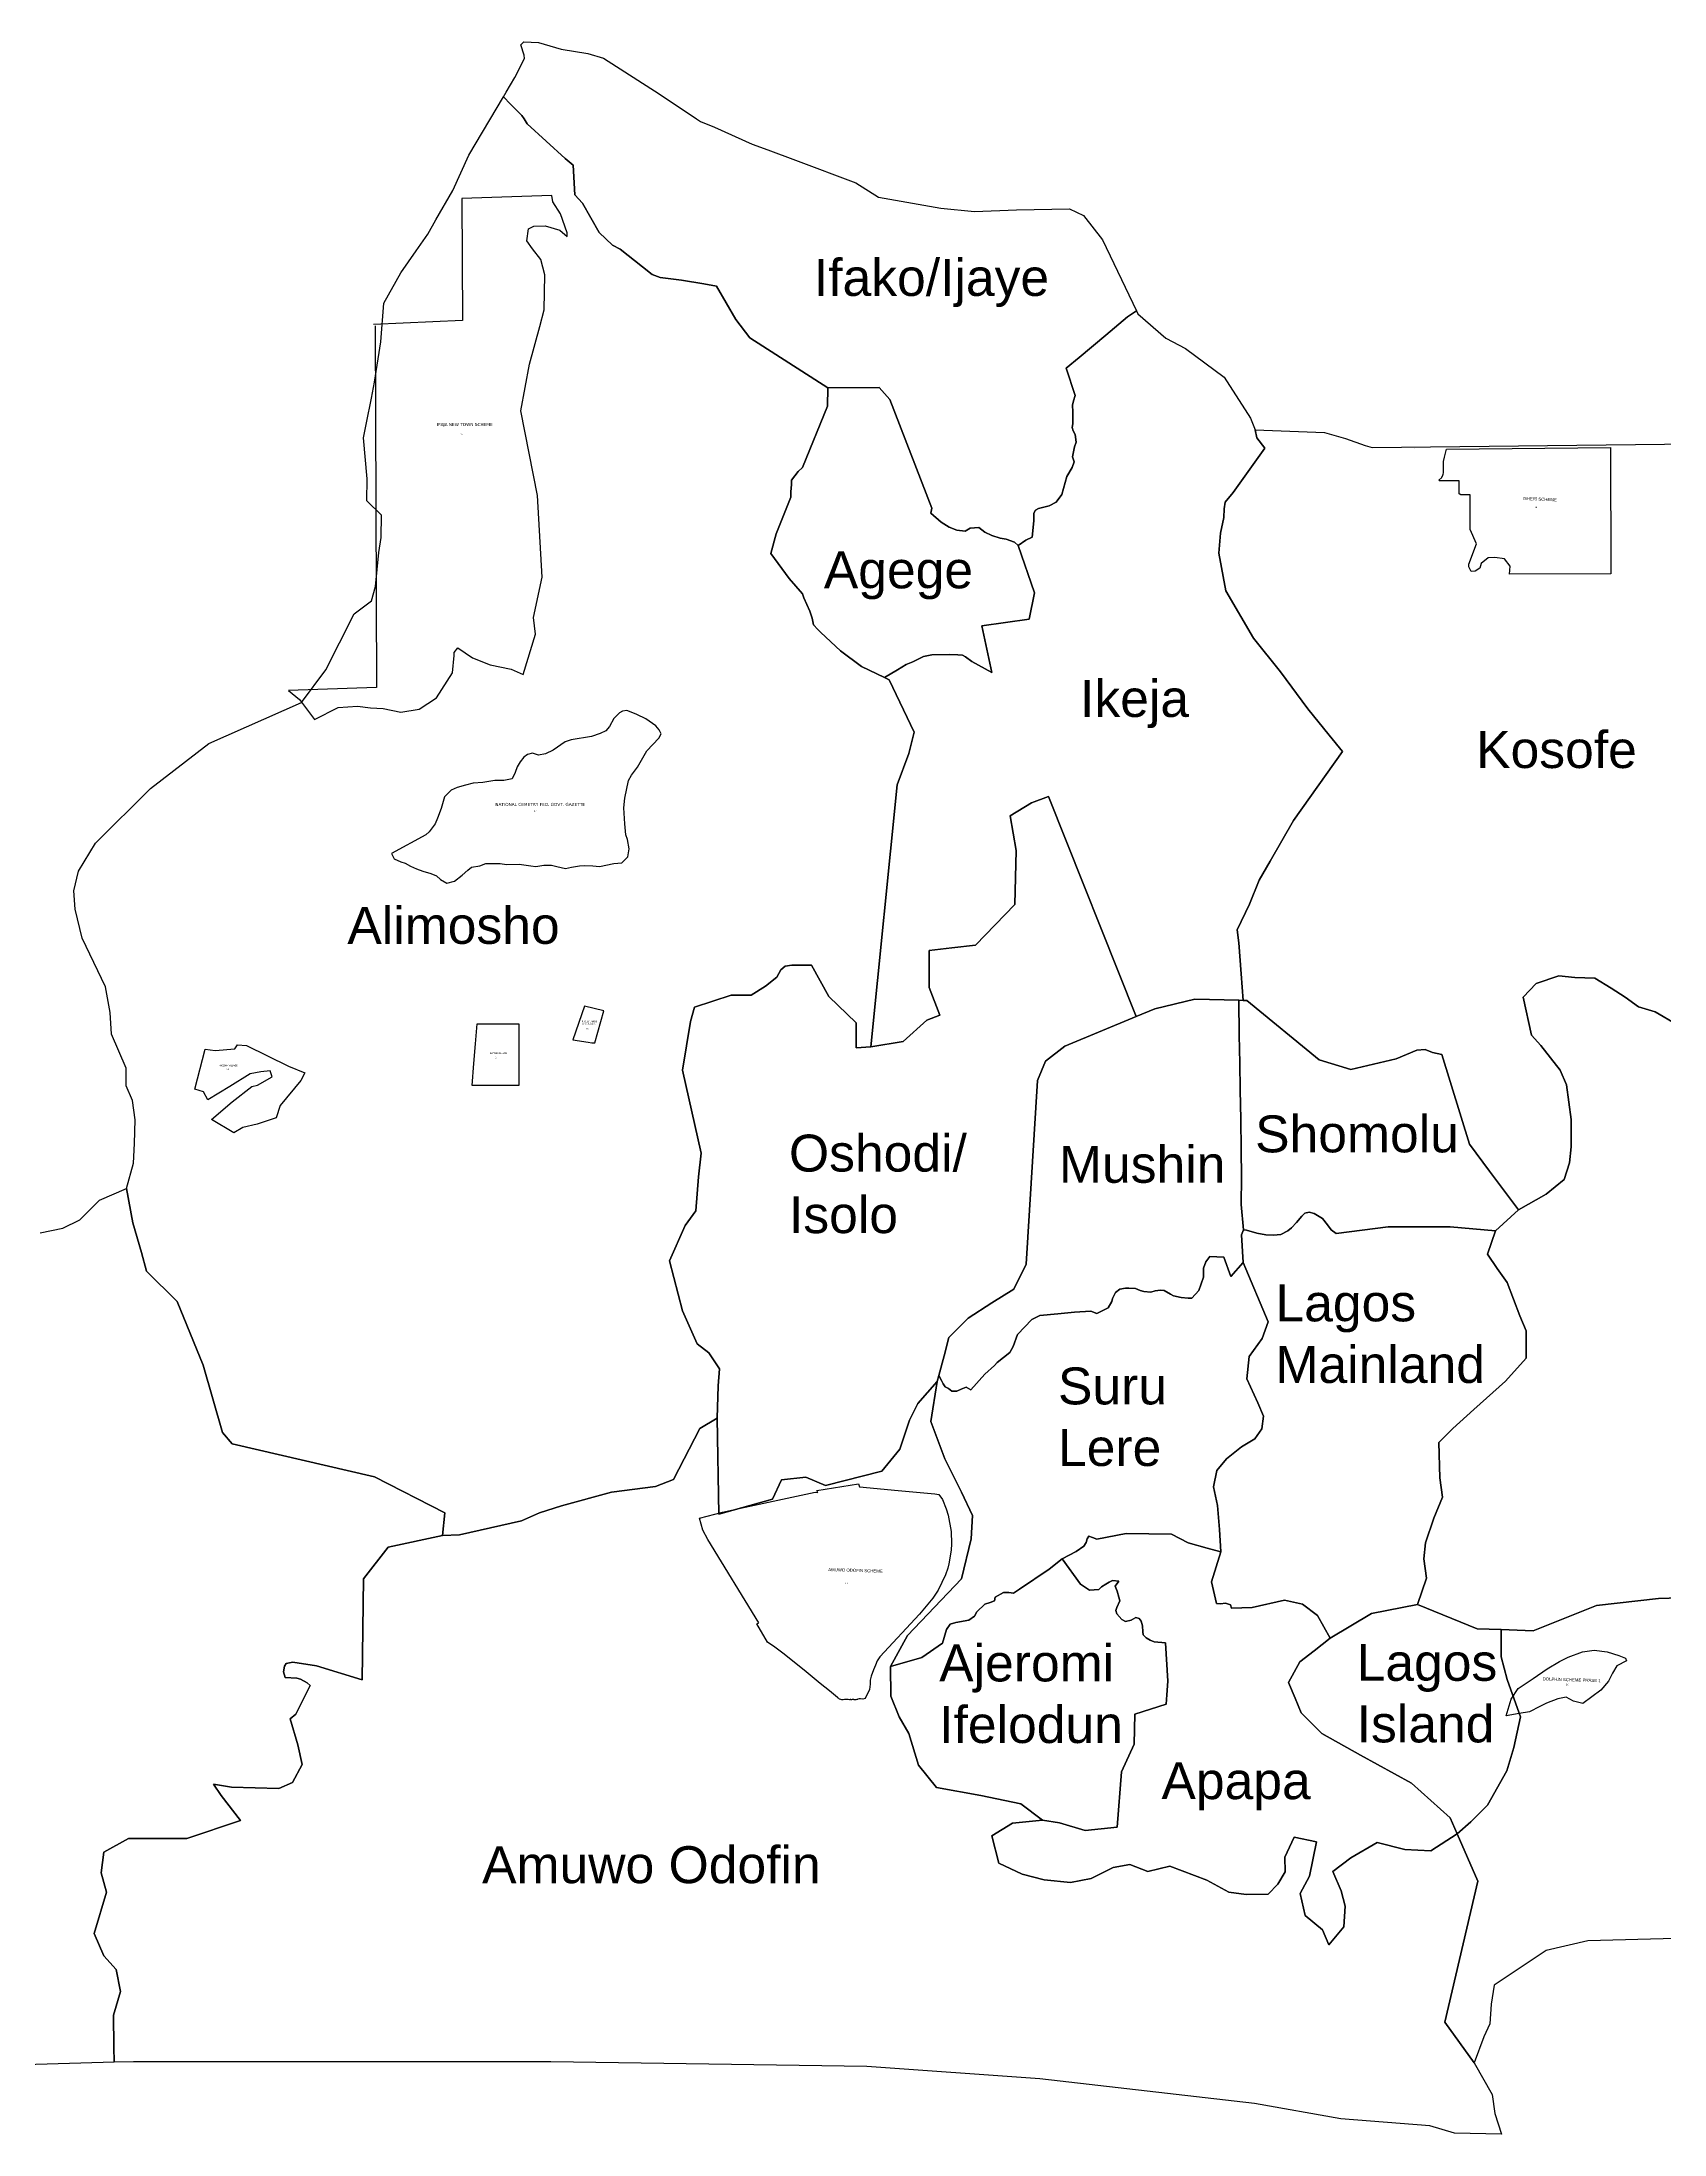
# Model space of a CAD drawing. Header units: metres. Extents: x 467589 to 649409, y 704371 to 740490.
# Drawn here: x 521554 to 547894, y 706503 to 740490 of the extents above; entities that cross this region are included whole.
import ezdxf

# ---------------------------------------------------------------- set-up
doc = ezdxf.new("R2010")
doc.units = ezdxf.units.M
doc.header["$MEASUREMENT"] = 0
for name, color, linetype in [('ACQ BOUNDARY', 1, 'Continuous'), ('ACQUISITION', 5, 'Continuous'), ('Bound', 1, 'Continuous'), ('C-ROAD-MARK', 212, 'Continuous'), ('GAZETTE', 98, 'Continuous'), ('LGA_INEC_Clip6', 7, 'Continuous'), ('main plan', 7, 'Continuous'), ('RECREATIONAL_HATCH', 7, 'Continuous'), ('REVOCATION', 80, 'Continuous'), ('VILLAGE EXCISION', 4, 'Continuous')]:
    doc.layers.add(name, color=color, linetype=linetype)

msp = doc.modelspace()

# ---------------------------------------------------------------- linework, layer by layer
at = {"layer": 'ACQ BOUNDARY', "color": 5}
for points in [[(526965, 735876), (526987, 730001), (525556, 729951), (525616, 729907), (525737, 729805), (525980, 729480), (526365, 729679), (526678, 729698), (526887, 729671), (527096, 729659), (527380, 729604), (527678, 729652), (527959, 729835), (528222, 730241), (528248, 730524), (528247, 730569), (528306, 730644), (528547, 730483), (528832, 730368), (529176, 730298), (529371, 730212), (529571, 730870), (529538, 731137), (529678, 731795), (529600, 733119), (529331, 734494), (529470, 735255), (529641, 735868), (529711, 736137), (529719, 736703), (529656, 736956), (529519, 737125), (529428, 737258), (529455, 737452), (529544, 737498), (529723, 737500), (529962, 737429), (530083, 737326), (530082, 737386), (529974, 737697), (529852, 737889), (529835, 737993), (528374, 737944), (528386, 735963), (526940, 735898)], [(531050, 729628), (530982, 729616), (530935, 729589), (530842, 729499), (530770, 729367), (530708, 729298), (530619, 729254), (530478, 729205), (530147, 729153), (530053, 729121), (529855, 728982), (529730, 728927), (529619, 728905), (529519, 728935), (529441, 728913), (529378, 728870), (529321, 728796), (529270, 728711), (529239, 728621), (529188, 728521), (529052, 728493), (528910, 728491), (528711, 728457), (528558, 728449), (528432, 728416), (528299, 728375), (528200, 728332), (528091, 728225), (528036, 728035), (527980, 727877), (527939, 727787), (527841, 727660), (527789, 727607), (527231, 727305), (527252, 727264), (527274, 727217), (527380, 727171), (527454, 727151), (527538, 727099), (527639, 727059), (527739, 727018), (527871, 726978), (527961, 726942), (528025, 726885), (528131, 726824), (528256, 726855), (528376, 726951), (528469, 727036), (528532, 727084), (528663, 727107), (528762, 727145), (528873, 727141), (528994, 727143), (529099, 727129), (529304, 727131), (529494, 727103), (529573, 727093), (529703, 727115), (529829, 727117), (529913, 727092), (530056, 727062), (530155, 727085), (530281, 727107), (530370, 727108), (530497, 727105), (530607, 727096), (530838, 727141), (530969, 727153), (531068, 727254), (531092, 727381), (531064, 727533), (531037, 727611), (531019, 727787), (531005, 728050), (531018, 728202), (531078, 728492), (531129, 728576), (531227, 728709), (531376, 728971), (531573, 729179), (531609, 729252), (531577, 729315), (531523, 729377), (531359, 729491), (531216, 729562), (531094, 729613), (531050, 729628)]]:
    msp.add_lwpolyline(points, dxfattribs=at)
at = {"layer": 'ACQUISITION', "color": 5}
msp.add_lwpolyline([(534643, 713562), (534584, 713561), (534565, 713560), (534558, 713560), (534543, 713560), (534528, 713563), (534507, 713571), (534486, 713583), (534482, 713586), (534474, 713594), (534341, 713702), (534191, 713825), (533932, 714042), (533584, 714314), (533454, 714415), (533336, 714496), (533163, 714795), (533193, 714809), (532364, 716165), (532287, 716315), (532231, 716510), (532607, 716608), (532897, 716670), (534109, 716933), (534153, 716925), (534135, 716961), (534812, 717068), (534830, 717019), (535459, 716958), (536051, 716903), (536119, 716893), (536178, 716810), (536237, 716660), (536267, 716557), (536320, 716294), (536322, 716091), (536317, 715991), (536279, 715768), (536262, 715698), (536223, 715586), (536105, 715340), (536022, 715211), (535805, 714952), (535157, 714258), (535115, 714189), (535089, 714120), (535056, 714048), (535019, 713940), (535005, 713876), (535001, 713810), (534994, 713728), (534921, 713582), (534882, 713571), (534843, 713575), (534825, 713572), (534803, 713571), (534798, 713566), (534784, 713561), (534771, 713558), (534765, 713560), (534753, 713559), (534747, 713558), (534740, 713560), (534735, 713563), (534725, 713564), (534714, 713564), (534708, 713561), (534702, 713559), (534696, 713560), (534690, 713563), (534685, 713563), (534681, 713562), (534677, 713561), (534673, 713560), (534669, 713557), (534643, 713562)], dxfattribs=at)
at = {"layer": 'ACQUISITION'}
msp.add_lwpolyline([(547280, 714193), (547124, 714113), (547055, 713993), (546992, 713864), (546866, 713714), (546572, 713496), (546422, 713538), (546304, 713601), (546168, 713576), (545985, 713506), (545873, 713449), (545709, 713362), (545539, 713335), (545326, 713299), (545412, 713570), (545522, 713742), (545768, 713907), (545993, 714059), (546197, 714179), (546336, 714252), (546566, 714337), (546758, 714364), (546971, 714340), (547159, 714277), (547268, 714235), (547280, 714193)], dxfattribs=at)
at = {"layer": 'ACQUISITION', "color": 5}
msp.add_polyline3d([(547024, 733902, 0), (547026, 731846, 0), (545385, 731843, 0), (545395, 731972, 0), (545299, 732091, 0), (545146, 732114, 0), (545036, 732109, 0), (544921, 732015, 0), (544899, 731943, 0), (544823, 731890, 0), (544763, 731884, 0), (544724, 731961, 0), (544721, 732006, 0), (544845, 732335, 0), (544745, 732567, 0), (544744, 733129, 0), (544591, 733129, 0), (544568, 733147, 0), (544568, 733360, 0), (544247, 733361, 0), (544235, 733370, 0), (544282, 733415, 0), (544286, 733422, 0), (544297, 733433, 0), (544307, 733468, 0), (544309, 733490, 0), (544310, 733540, 0), (544312, 733615, 0), (544313, 733673, 0), (544328, 733742, 0), (544359, 733876, 0), (547024, 733902, 0)], dxfattribs=at)
at = {"layer": 'Bound', "color": 5}
msp.add_lwpolyline([(534643, 713562), (534584, 713561), (534565, 713560), (534558, 713560), (534543, 713560), (534528, 713563), (534507, 713571), (534486, 713583), (534482, 713586), (534474, 713594), (534341, 713702), (534191, 713825), (533932, 714042), (533584, 714314), (533454, 714415), (533336, 714496), (533163, 714795), (533193, 714809), (532364, 716165), (532287, 716315), (532231, 716510), (532607, 716608), (532897, 716670), (534109, 716933), (534153, 716925), (534135, 716961), (534812, 717068), (534830, 717019), (535459, 716958), (536051, 716903), (536119, 716893), (536178, 716810), (536237, 716660), (536267, 716557), (536320, 716294), (536322, 716091), (536317, 715991), (536279, 715768), (536262, 715698), (536223, 715586), (536105, 715340), (536022, 715211), (535805, 714952), (535157, 714258), (535115, 714189), (535089, 714120), (535056, 714048), (535019, 713940), (535005, 713876), (535001, 713810), (534994, 713728), (534921, 713582), (534882, 713571), (534843, 713575), (534825, 713572), (534803, 713571), (534798, 713566), (534784, 713561), (534771, 713558), (534765, 713560), (534753, 713559), (534747, 713558), (534740, 713560), (534735, 713563), (534725, 713564), (534714, 713564), (534708, 713561), (534702, 713559), (534696, 713560), (534690, 713563), (534685, 713563), (534681, 713562), (534677, 713561), (534673, 713560), (534669, 713557), (534643, 713562)], dxfattribs=at)
at = {"layer": 'C-ROAD-MARK', "color": 7, "linetype": 'Continuous', "lineweight": -3}
msp.add_circle((543842, 733888), 0.015, dxfattribs=at)
at = {"layer": 'C-ROAD-MARK', "color": 212, "linetype": 'Continuous', "lineweight": -3}
msp.add_circle((543842, 733888), 0.015, dxfattribs=at)
at = {"layer": 'GAZETTE', "color": 1}
msp.add_lwpolyline([(525826, 723745), (525757, 723620), (525421, 723212), (525359, 723010), (525052, 722908), (524815, 722857), (524672, 722768), (524309, 722983), (524645, 723270), (524965, 723520), (525056, 723545), (525292, 723676), (525262, 723775), (525107, 723761), (524937, 723726), (524607, 723520), (524248, 723305), (524178, 723433), (524035, 723479), (524207, 724127), (524368, 724103), (524687, 724133), (524731, 724200), (524877, 724187), (525557, 723853), (525826, 723745)], dxfattribs=at)
at = {"layer": 'LGA_INEC_Clip6', "color": 1}
for points in [[(539327, 736119), (539180, 736024), (538827, 735724), (538398, 735362), (538185, 735191), (538333, 734745), (538305, 734657), (538286, 734589), (538291, 734480), (538293, 734361), (538294, 734287), (538283, 734225), (538297, 734171), (538332, 734114), (538348, 733989), (538322, 733910), (538290, 733750), (538312, 733666), (538283, 733577), (538194, 733430), (538114, 733137), (538020, 733014), (537910, 732954), (537735, 732909), (537688, 732881), (537662, 732833), (537658, 732775), (537659, 732711), (537633, 732444), (537530, 732393), (537408, 732310), (537345, 732363), (537211, 732410), (537113, 732429), (536979, 732469), (536866, 732524), (536767, 732599), (536627, 732590), (536544, 732540), (536411, 732559), (536284, 732606), (536157, 732688), (535987, 732832), (536005, 732915), (535322, 734679), (535148, 734877), (534313, 734868), (533047, 735683), (532823, 735982), (532505, 736522), (532303, 736559), (531939, 736621), (531594, 736660), (531464, 736710), (531306, 736836), (530944, 737121), (530820, 737185), (530601, 737392), (530330, 737868), (530209, 738005), (530179, 738484), (530052, 738594), (529434, 739157), (529383, 739241), (529347, 739295), (529165, 739480), (529047, 739594), (529094, 739672), (529234, 739912), (529389, 740221), (529384, 740275), (529330, 740441), (529377, 740490), (529616, 740477), (529984, 740372), (530416, 740299), (530672, 740223), (531574, 739647), (532182, 739241), (532250, 739196), (532474, 739104), (533084, 738826), (533341, 738735), (533790, 738566), (534767, 738199), (535138, 737966), (536152, 737790), (536695, 737735), (537380, 737762), (538240, 737775), (538465, 737667), (538774, 737273)], [(534313, 734868), (534307, 734572), (533906, 733574), (533835, 733512), (533725, 733371), (533726, 733301), (533714, 733182), (533712, 733092), (533474, 732500), (533389, 732179), (533688, 731774), (533902, 731524), (533923, 731456), (534024, 731241), (534061, 731129), (534084, 731018), (534155, 730942), (534201, 730898), (534521, 730599), (534863, 730342), (535234, 730166), (535311, 730129), (535717, 729274), (535632, 728932), (535440, 728420), (535013, 724166), (534777, 724148), (534777, 724553), (534329, 724981), (534051, 725493), (533731, 725493), (533621, 725473), (533554, 725418), (533488, 725299), (533303, 725151), (533069, 725002), (532748, 725002), (532150, 724810), (532086, 724575), (531958, 723784), (532257, 722439), (532214, 722054), (532171, 721499), (532000, 721264), (531744, 720687), (531958, 719875), (532193, 719341), (532385, 719192), (532556, 718935), (532534, 718658), (532518, 718136), (532235, 717966), (531809, 717136), (531517, 717024), (530800, 716934), (529992, 716710), (529634, 716598), (529342, 716464), (528333, 716239), (528059, 716228), (528098, 716598), (526954, 717181), (524645, 717719), (524488, 717899), (524174, 718997), (523748, 720029), (523255, 720522), (523169, 720824), (523031, 721307), (522929, 721866), (523040, 722275), (523058, 722596), (523068, 722981), (523024, 723293), (522925, 723533), (522925, 723819), (522684, 724369), (522664, 724725), (522585, 725140), (522209, 725930), (522093, 726403), (522071, 726701), (522150, 727017), (522427, 727472), (523316, 728361), (524265, 729092), (525770, 729758), (526163, 730288), (526386, 730729), (526626, 731200), (526904, 731410), (526969, 731640), (527027, 732194), (527062, 732436), (527066, 732800), (526830, 733032), (526834, 733391), (526777, 734055), (526825, 734302), (526905, 734701), (526956, 734959), (527055, 735619), (527106, 736245), (527380, 736737), (527630, 737096), (527819, 737367), (527953, 737600), (528225, 738076), (528487, 738650), (529047, 739594), (529165, 739480), (529347, 739295), (529383, 739241), (529434, 739157), (530052, 738594), (530179, 738484), (530209, 738005), (530330, 737868), (530601, 737392), (530820, 737185), (530944, 737121), (531306, 736836), (531464, 736710), (531594, 736660), (531939, 736621), (532303, 736559), (532505, 736522), (532823, 735982), (533047, 735683)], [(541254, 734185), (541279, 734057), (541410, 733888), (540894, 733170), (540764, 733011), (540749, 732903), (540743, 732766), (540691, 732507), (540664, 732183), (540778, 731571), (541224, 730801), (541662, 730258), (542108, 729655), (542454, 729226), (542669, 728960), (541876, 727842), (541496, 727180), (541317, 726870), (541159, 726482), (540962, 726067), (540990, 725856), (541027, 725353), (541061, 724919), (540988, 724921), (540273, 724939), (539622, 724782), (539319, 724656), (537900, 728232), (537620, 728130), (537273, 727918), (537373, 727352), (537351, 726476), (536711, 725814), (536326, 725771), (535963, 725728), (535963, 725130), (536134, 724682), (535920, 724596), (535536, 724254), (535013, 724166), (535440, 728420), (535632, 728932), (535717, 729274), (535311, 730129), (535234, 730166), (535447, 730288), (535586, 730376), (535693, 730417), (535866, 730503), (536006, 730534), (536291, 730539), (536424, 730533), (536500, 730529), (536552, 730501), (536652, 730422), (536978, 730244), (536817, 731005), (537586, 731111), (537672, 731539), (537408, 732310), (537530, 732393), (537633, 732444), (537659, 732711), (537658, 732775), (537662, 732833), (537688, 732881), (537735, 732909), (537910, 732954), (538020, 733014), (538114, 733137), (538194, 733430), (538283, 733577), (538312, 733666), (538290, 733750), (538322, 733910), (538348, 733989), (538332, 734114), (538297, 734171), (538283, 734225), (538294, 734287), (538293, 734361), (538291, 734480), (538286, 734589), (538305, 734657), (538333, 734745), (538185, 735191), (538398, 735362), (538827, 735724), (539180, 736024), (539327, 736119), (539350, 736071), (539802, 735679), (540124, 735509), (540752, 735041), (541177, 734378)], [(537408, 732310), (537672, 731539), (537586, 731111), (536817, 731005), (536978, 730244), (536652, 730422), (536552, 730501), (536500, 730529), (536424, 730533), (536291, 730539), (536006, 730534), (535866, 730503), (535693, 730417), (535586, 730376), (535447, 730288), (535234, 730166), (534863, 730342), (534521, 730599), (534201, 730898), (534155, 730942), (534084, 731018), (534061, 731129), (534024, 731241), (533923, 731456), (533902, 731524), (533688, 731774), (533389, 732179), (533474, 732500), (533712, 733092), (533714, 733182), (533726, 733301), (533725, 733371), (533835, 733512), (533906, 733574), (534307, 734572), (534313, 734868), (535148, 734877), (535322, 734679), (536005, 732915), (535987, 732832), (536157, 732688), (536284, 732606), (536411, 732559), (536544, 732540), (536627, 732590), (536767, 732599), (536866, 732524), (536979, 732469), (537113, 732429), (537211, 732410), (537345, 732363)], [(539319, 724656), (538165, 724177), (537851, 723930), (537717, 723616), (537537, 720634), (537335, 720230), (536977, 720006), (536596, 719760), (536282, 719446), (536202, 719148), (536117, 718827), (536091, 718728), (535777, 718369), (535643, 718100), (535486, 717629), (535194, 717271), (534275, 717041), (533959, 717175), (533562, 717129), (533414, 716820), (532548, 716576), (532518, 718136), (532534, 718658), (532556, 718935), (532385, 719192), (532193, 719341), (531958, 719875), (531744, 720687), (532000, 721264), (532171, 721499), (532214, 722054), (532257, 722439), (531958, 723784), (532086, 724575), (532150, 724810), (532748, 725002), (533069, 725002), (533303, 725151), (533488, 725299), (533554, 725418), (533621, 725473), (533731, 725493), (534051, 725493), (534329, 724981), (534777, 724553), (534777, 724148), (535013, 724166), (535536, 724254), (535920, 724596), (536134, 724682), (535963, 725130), (535963, 725728), (536326, 725771), (536711, 725814), (537351, 726476), (537373, 727352), (537273, 727918), (537620, 728130), (537900, 728232)], [(540988, 724921), (540996, 724352), (541003, 723901), (541011, 723466), (541019, 722983), (541028, 722495), (541034, 722048), (541028, 721602), (541065, 721192), (541031, 721109), (541057, 720662), (540856, 720432), (540746, 720751), (540517, 720757), (540453, 720671), (540416, 720570), (540416, 720426), (540340, 720208), (540227, 720080), (540168, 720082), (540053, 720095), (539926, 720120), (539877, 720148), (539774, 720205), (539718, 720214), (539630, 720203), (539557, 720182), (539445, 720193), (539387, 720206), (539308, 720237), (539204, 720247), (539148, 720246), (539055, 720228), (538986, 720176), (538936, 720078), (538925, 720029), (538865, 719923), (538681, 719832), (538583, 719872), (538322, 719854), (538049, 719828), (537757, 719801), (537629, 719736), (537392, 719491), (537322, 719295), (537268, 719199), (537064, 719040), (537021, 718991), (536863, 718850), (536635, 718596), (536560, 718637), (536480, 718602), (536411, 718572), (536331, 718574), (536274, 718614), (536220, 718640), (536186, 718693), (536159, 718745), (536117, 718827), (536202, 719148), (536282, 719446), (536596, 719760), (536977, 720006), (537335, 720230), (537537, 720634), (537717, 723616), (537851, 723930), (538165, 724177), (539319, 724656), (539622, 724782), (540273, 724939)], [(541061, 724919), (541118, 724917), (542291, 723952), (542806, 723795), (543544, 723969), (543876, 724111), (544011, 724120), (544134, 724072), (544286, 724042), (544735, 722585), (545060, 722147), (545529, 721515), (545153, 721179), (544421, 721239), (543412, 721239), (542570, 721134), (542488, 721194), (542426, 721273), (542345, 721378), (542214, 721456), (542130, 721478), (542058, 721461), (542009, 721415), (541927, 721311), (541845, 721226), (541785, 721179), (541668, 721117), (541550, 721107), (541428, 721113), (541283, 721141), (541115, 721188), (541065, 721192), (541028, 721602), (541034, 722048), (541028, 722495), (541019, 722983), (541011, 723466), (541003, 723901), (540996, 724352), (540988, 724921)], [(545153, 721179), (545024, 720795), (545185, 720565), (545347, 720335), (545553, 719793), (545652, 719553), (545651, 719106), (545317, 718735), (544804, 718272), (544461, 717963), (544236, 717736), (544253, 717165), (544297, 716852), (544153, 716511), (544017, 716107), (543990, 715847), (544034, 715535), (543891, 715109), (543143, 714961), (542471, 714558), (542263, 714927), (542023, 715113), (541727, 715178), (541203, 715058), (540869, 715047), (540852, 715100), (540773, 715131), (540688, 715120), (540623, 715121), (540546, 715474), (540695, 715962), (540675, 716325), (540640, 716716), (540577, 717020), (540631, 717282), (540788, 717473), (541032, 717666), (541247, 717800), (541361, 717961), (541387, 718165), (541296, 718381), (541116, 718770), (541154, 719134), (541367, 719427), (541464, 719697), (541057, 720662), (541031, 721109), (541065, 721192), (541115, 721188), (541283, 721141), (541428, 721113), (541550, 721107), (541668, 721117), (541785, 721179), (541845, 721226), (541927, 721311), (542009, 721415), (542058, 721461), (542130, 721478), (542214, 721456), (542345, 721378), (542426, 721273), (542488, 721194), (542570, 721134), (543412, 721239), (544421, 721239)], [(541057, 720662), (541464, 719697), (541367, 719427), (541154, 719134), (541116, 718770), (541296, 718381), (541387, 718165), (541361, 717961), (541247, 717800), (541032, 717666), (540788, 717473), (540631, 717282), (540577, 717020), (540640, 716716), (540675, 716325), (540695, 715962), (540472, 716023), (540166, 716110), (539894, 716250), (539159, 716259), (538683, 716167), (538611, 716196), (538555, 716218), (538524, 716174), (538509, 716112), (538470, 716055), (538347, 715965), (538118, 715848), (537910, 715681), (537427, 715358), (537332, 715291), (537252, 715301), (537167, 715300), (537034, 715225), (537023, 715164), (536951, 715138), (536866, 715112), (536734, 714989), (536699, 714915), (536602, 714853), (536396, 714813), (536300, 714787), (536240, 714701), (536176, 714480), (535843, 714246), (535335, 714098), (535609, 714603), (536483, 715522), (536640, 716172), (536663, 716553), (536483, 716934), (536214, 717473), (535990, 718078), (536091, 718728), (536117, 718827), (536159, 718745), (536186, 718693), (536220, 718640), (536274, 718614), (536331, 718574), (536411, 718572), (536480, 718602), (536560, 718637), (536635, 718596), (536863, 718850), (537021, 718991), (537064, 719040), (537268, 719199), (537322, 719295), (537392, 719491), (537629, 719736), (537757, 719801), (538049, 719828), (538322, 719854), (538583, 719872), (538681, 719832), (538865, 719923), (538925, 720029), (538936, 720078), (538986, 720176), (539055, 720228), (539148, 720246), (539204, 720247), (539308, 720237), (539387, 720206), (539445, 720193), (539557, 720182), (539630, 720203), (539718, 720214), (539774, 720205), (539877, 720148), (539926, 720120), (540053, 720095), (540168, 720082), (540227, 720080), (540340, 720208), (540416, 720426), (540416, 720570), (540453, 720671), (540517, 720757), (540746, 720751), (540856, 720432)], [(535335, 714098), (535340, 713616), (535474, 713280), (535631, 713011), (535788, 712495), (536080, 712136), (536797, 712002), (537448, 711867), (537802, 711601), (537313, 711553), (536977, 711351), (537089, 710903), (537470, 710724), (537829, 710634), (538255, 710589), (538591, 710656), (538950, 710836), (539219, 710881), (539510, 710769), (539867, 710856), (540467, 710627), (540828, 710433), (541107, 710398), (541465, 710403), (541622, 710565), (541738, 710766), (541734, 711005), (541889, 711326), (542248, 711251), (542137, 710692), (541982, 710411), (542067, 710054), (542349, 709820), (542448, 709580), (542694, 709872), (542717, 710208), (542649, 710455), (542515, 710769), (542806, 710993), (543232, 711239), (543681, 711127), (544107, 711105), (544535, 711379), (544869, 710612), (544331, 708325), (544807, 707662), (545100, 707150), (545145, 706837), (545252, 706503), (544492, 706518), (544091, 706638), (542642, 706752), (541245, 706999), (537756, 707400), (534950, 707600), (529817, 707680), (526409, 707680), (523041, 707680), (522729, 707671), (522725, 707921), (522717, 708438), (522829, 708818), (522761, 709177), (522560, 709401), (522403, 709760), (522605, 710432), (522515, 710746), (522560, 711082), (522963, 711307), (523300, 711307), (523905, 711307), (524779, 711598), (524466, 712002), (524340, 712188), (524635, 712138), (525402, 712118), (525624, 712217), (525779, 712507), (525710, 712826), (525585, 713251), (525676, 713325), (525911, 713793), (525861, 713832), (525751, 713892), (525696, 713908), (525504, 713919), (525475, 714014), (525491, 714107), (525521, 714148), (525627, 714170), (526013, 714109), (526753, 713885), (526775, 715522), (527179, 716038), (528059, 716228), (528333, 716239), (529342, 716464), (529634, 716598), (529992, 716710), (530800, 716934), (531517, 717024), (531809, 717136), (532235, 717966), (532518, 718136), (532548, 716576), (533414, 716820), (533562, 717129), (533959, 717175), (534275, 717041), (535194, 717271), (535486, 717629), (535643, 718100), (535777, 718369), (536091, 718728), (535990, 718078), (536214, 717473), (536483, 716934), (536663, 716553), (536640, 716172), (536483, 715522), (535609, 714603)], [(540695, 715962), (540546, 715474), (540623, 715121), (540688, 715120), (540773, 715131), (540852, 715100), (540869, 715047), (541203, 715058), (541727, 715178), (542023, 715113), (542263, 714927), (542471, 714558), (542209, 714356), (541977, 714177), (541797, 713840), (541902, 713584), (541999, 713347), (542335, 713011), (542965, 712662), (543793, 712203), (544421, 711643), (544535, 711379), (544107, 711105), (543681, 711127), (543232, 711239), (542806, 710993), (542515, 710769), (542649, 710455), (542717, 710208), (542694, 709872), (542448, 709580), (542349, 709820), (542067, 710054), (541982, 710411), (542137, 710692), (542248, 711251), (541889, 711326), (541734, 711005), (541738, 710766), (541622, 710565), (541465, 710403), (541107, 710398), (540828, 710433), (540467, 710627), (539867, 710856), (539510, 710769), (539219, 710881), (538950, 710836), (538591, 710656), (538255, 710589), (537829, 710634), (537470, 710724), (537089, 710903), (536977, 711351), (537313, 711553), (537802, 711601), (538075, 711560), (538495, 711438), (539011, 711490), (539081, 712391), (539291, 712838), (539300, 713326), (539806, 713490), (539817, 713640), (539833, 713861), (539798, 714483), (539612, 714498), (539549, 714527), (539481, 714566), (539433, 714613), (539427, 714663), (539423, 714760), (539404, 714837), (539368, 714877), (539318, 714896), (539241, 714853), (539149, 714831), (539088, 714863), (539009, 714957), (538993, 715009), (539005, 715059), (539056, 715168), (539038, 715225), (539014, 715322), (538980, 715402), (539039, 715488), (538936, 715497), (538885, 715467), (538829, 715435), (538760, 715391), (538715, 715350), (538562, 715339), (538416, 715436), (538118, 715848), (538347, 715965), (538470, 716055), (538509, 716112), (538524, 716174), (538555, 716218), (538611, 716196), (538683, 716167), (539159, 716259), (539894, 716250), (540166, 716110), (540472, 716023)], [(537802, 711601), (537448, 711867), (536797, 712002), (536080, 712136), (535788, 712495), (535631, 713011), (535474, 713280), (535340, 713616), (535335, 714098), (535843, 714246), (536176, 714480), (536240, 714701), (536300, 714787), (536396, 714813), (536602, 714853), (536699, 714915), (536734, 714989), (536866, 715112), (536951, 715138), (537023, 715164), (537034, 715225), (537167, 715300), (537252, 715301), (537332, 715291), (537427, 715358), (537910, 715681), (538118, 715848), (538416, 715436), (538562, 715339), (538715, 715350), (538760, 715391), (538829, 715435), (538885, 715467), (538936, 715497), (539039, 715488), (538980, 715402), (539014, 715322), (539038, 715225), (539056, 715168), (539005, 715059), (538993, 715009), (539009, 714957), (539088, 714863), (539149, 714831), (539241, 714853), (539318, 714896), (539368, 714877), (539404, 714837), (539423, 714760), (539427, 714663), (539433, 714613), (539481, 714566), (539549, 714527), (539612, 714498), (539798, 714483), (539833, 713861), (539817, 713640), (539806, 713490), (539300, 713326), (539291, 712838), (539081, 712391), (539011, 711490), (538495, 711438), (538075, 711560)], [(545245, 714699), (545245, 714256), (545347, 713890), (545488, 713493), (545564, 713280), (545452, 712786), (545340, 712405), (545026, 711845), (544757, 711576), (544535, 711379), (544421, 711643), (543793, 712203), (542965, 712662), (542335, 713011), (541999, 713347), (541902, 713584), (541797, 713840), (541977, 714177), (542209, 714356), (542471, 714558), (543143, 714961), (543891, 715109), (544859, 714714)]]:
    msp.add_lwpolyline(points, close=True, dxfattribs=at)
for points in [[(548099, 724530), (547748, 724731), (547478, 724816), (547263, 724974), (547031, 725117), (546768, 725280), (546444, 725293), (546183, 725316), (545814, 725195), (545604, 724970), (545741, 724353), (545893, 724186), (546208, 723788), (546306, 723548), (546386, 722987), (546386, 722540), (546358, 722280), (546268, 722011), (545979, 721774), (545529, 721515), (545060, 722147), (544735, 722585), (544286, 724042), (544134, 724072), (544011, 724120), (543876, 724111), (543544, 723969), (542806, 723795), (542291, 723952), (541118, 724917), (541061, 724919), (541027, 725353), (540990, 725856), (540962, 726067), (541159, 726482), (541317, 726870), (541496, 727180), (541876, 727842), (542669, 728960), (542454, 729226), (542108, 729655), (541662, 730258), (541224, 730801), (540778, 731571), (540664, 732183), (540691, 732507), (540743, 732766), (540749, 732903), (540764, 733011), (540894, 733170), (541410, 733888), (541279, 734057), (541254, 734185), (542379, 734146), (542721, 734044), (543037, 733932), (543153, 733901), (548374, 733959)], [(549519, 715256), (547802, 715206), (546793, 715089), (545768, 714680), (545245, 714699), (544859, 714714), (543891, 715109), (544034, 715535), (543990, 715847), (544017, 716107), (544153, 716511), (544297, 716852), (544253, 717165), (544236, 717736), (544461, 717963), (544804, 718272), (545317, 718735), (545651, 719106), (545652, 719553), (545553, 719793), (545347, 720335), (545185, 720565), (545024, 720795), (545153, 721179), (545529, 721515), (545979, 721774), (546268, 722011), (546358, 722280), (546386, 722540), (546386, 722987), (546306, 723548), (546208, 723788), (545893, 724186), (545741, 724353), (545604, 724970), (545814, 725195), (546183, 725316), (546444, 725293), (546768, 725280), (547031, 725117), (547263, 724974), (547478, 724816), (547748, 724731), (548099, 724530)], [(521526, 721144), (521894, 721220), (522169, 721357), (522492, 721675), (522929, 721866), (523031, 721307), (523169, 720824), (523255, 720522), (523748, 720029), (524174, 718997), (524488, 717899), (524645, 717719), (526954, 717181), (528098, 716598), (528059, 716228), (527179, 716038), (526775, 715522), (526753, 713885), (526013, 714109), (525627, 714170), (525521, 714148), (525491, 714107), (525475, 714014), (525504, 713919), (525696, 713908), (525751, 713892), (525861, 713832), (525911, 713793), (525676, 713325), (525585, 713251), (525710, 712826), (525779, 712507), (525624, 712217), (525402, 712118), (524635, 712138), (524340, 712188), (524466, 712002), (524779, 711598), (523905, 711307), (523300, 711307), (522963, 711307), (522560, 711082), (522515, 710746), (522605, 710432), (522403, 709760), (522560, 709401), (522761, 709177), (522829, 708818), (522717, 708438), (522725, 707921), (522729, 707671), (522548, 707666), (520355, 707600)], [(549705, 709725), (546657, 709645), (545976, 709485), (545132, 708924), (545085, 708615), (545066, 708293), (544967, 708086), (544807, 707662), (544331, 708325), (544869, 710612), (544535, 711379), (544757, 711576), (545026, 711845), (545340, 712405), (545452, 712786), (545564, 713280), (545488, 713493), (545347, 713890), (545245, 714256), (545245, 714699), (545768, 714680), (546793, 715089), (547802, 715206), (549519, 715256)]]:
    msp.add_lwpolyline(points, dxfattribs=at)
at = {"layer": 'RECREATIONAL_HATCH', "color": 5}
msp.add_polyline3d([(547024, 733902, 0), (547026, 731846, 0), (545385, 731843, 0), (545395, 731972, 0), (545299, 732091, 0), (545146, 732114, 0), (545036, 732109, 0), (544921, 732015, 0), (544899, 731943, 0), (544823, 731890, 0), (544763, 731884, 0), (544724, 731961, 0), (544721, 732006, 0), (544845, 732335, 0), (544745, 732567, 0), (544744, 733129, 0), (544591, 733129, 0), (544568, 733147, 0), (544568, 733360, 0), (544247, 733361, 0), (544235, 733370, 0), (544282, 733415, 0), (544286, 733422, 0), (544297, 733433, 0), (544307, 733468, 0), (544309, 733490, 0), (544310, 733540, 0), (544312, 733615, 0), (544313, 733673, 0), (544328, 733742, 0), (544359, 733876, 0), (547024, 733902, 0)], dxfattribs=at)
at = {"layer": 'REVOCATION', "color": 5}
msp.add_lwpolyline([(530676, 724752), (530362, 724828), (530173, 724281), (530424, 724240), (530482, 724232), (530531, 724232), (530676, 724752)], dxfattribs=at)
at = {"layer": 'VILLAGE EXCISION', "color": 1}
msp.add_lwpolyline([(529298, 723538), (528913, 723538), (528538, 723538), (528569, 723897), (528596, 724216), (528624, 724538), (528975, 724538), (529298, 724538), (529298, 724188), (529298, 723846), (529298, 723538)], dxfattribs=at)

# ---------------------------------------------------------------- texts
at = {"char_height": 600, "attachment_point": 1}
for s, insert, width in [('{\\fArial|b0|i0|c0|p34;Ifako/Ijaye}', (534088, 736963), 5623.37), ('{\\fArial|b0|i0|c0|p34;Agege}', (534250, 732213), 5078.57), ('{\\fArial|b0|i0|c0|p34;Ikeja}', (538410, 730124), 9843.51), ('{\\fArial|b0|i0|c0|p34;Kosofe}', (544841, 729294), 9843.51), ('{\\fArial|b0|i0|c0|p34;Alimosho}', (526514, 726438), 9843.51), ('{\\fArial|b0|i0|c0|p34;Shomolu}', (541253, 723051), 9843.51), ('{\\fArial|b0|i0|c0|p34;Oshodi/\\PIsolo}', (533684, 722739), 9843.51), ('{\\fArial|b0|i0|c0|p34;Mushin}', (538068, 722557), 9843.51), ('{\\fArial|b0|i0|c0|p34;Lagos \\PMainland}', (541583, 720306), 9843.51), ('{\\fArial|b0|i0|c0|p34;Suru \\PLere}', (538052, 718957), 9843.51), ('{\\fArial|b0|i0|c0|p34;Ajeromi \\PIfelodun}', (536123, 714457), 9843.51), ('{\\fArial|b0|i0|c0|p34;Lagos \\PIsland}', (542901, 714467), 3308.41), ('{\\fArial|b0|i0|c0|p34;Apapa}', (539732, 712545), 9843.51), ('{\\fArial|b0|i0|c0|p34;Amuwo Odofin}', (528702, 711180), 9843.51)]:
    msp.add_mtext(s, dxfattribs=dict(at, insert=insert, width=width))
at = {"color": 0, "attachment_point": 1}
for s, insert, char_height, width in [('{\\fVerdana|b0|i0|c0|p34;IPAJA NEW TOWN SCHEME}', (527965, 734299), 50, 1113.88), ('{\\fVerdana|b0|i0|c0|p34;13}', (528342, 734128), 25, 180.11), ('{\\fVerdana|b0|i0|c0|p34;18}', (545788, 732941), 25, 180.11), ('{\\fVerdana|b0|i0|c0|p34;NATIONAL CEMETRY FED. GOVT. GAZETTE}', (528917, 728128), 50, 1698.09), ('{\\fVerdana|b0|i0|c0|p34;14}', (529546, 728007), 25, 180.11), ('{\\fVerdana|b0|i0|c0|p34;PUBLIC LANDS \\PACQUISITION}', (530320, 724590), 25, 360.02), ('{\\fVerdana|b0|i0|c0|p34;16}', (530385, 724473), 25, 180.11), ('{\\fVerdana|b0|i0|c0|p34;IKOTUN VILLAGE}', (528819, 724074), 25, 360.02), ('{\\fVerdana|b0|i0|c0|p34;15}', (528911, 724006), 25, 180.11), ('{\\fVerdana|b0|i0|c0|p34;AKESAN VILLAGE}', (524438, 723875), 25, 360.02), ('{\\fVerdana|b0|i0|c0|p34;12}', (524548, 723814), 25, 180.11), ('{\\fVerdana|b0|i0|c0|p34;17}', (534597, 715463), 25, 180.11), ('{\\fVerdana|b0|i0|c0|p34;20}', (546299, 713821), 25, 180.11)]:
    msp.add_mtext(s, dxfattribs=dict(at, insert=insert, char_height=char_height, width=width))
at = {"layer": 'main plan', "color": 0, "char_height": 50, "attachment_point": 2}
for s, insert, width, rotation in [('{\\fArial|b0|i0|c0|p34;ISHERI SCHEME}', (545876, 733087), 1553.6, 357.4916), ('{\\fArial|b0|i0|c0|p34;AMUWO ODOFIN SCHEME}', (534765, 715686), 2416.13, 358.2257), ('{\\fArial|b0|i0|c0|p34;DOLPHIN SCHEME PHASE 1}', (546393, 713909), 2416.13, 358.2257)]:
    msp.add_mtext(s, dxfattribs=dict(at, insert=insert, width=width, rotation=rotation))

doc.saveas('drawing.dxf')
